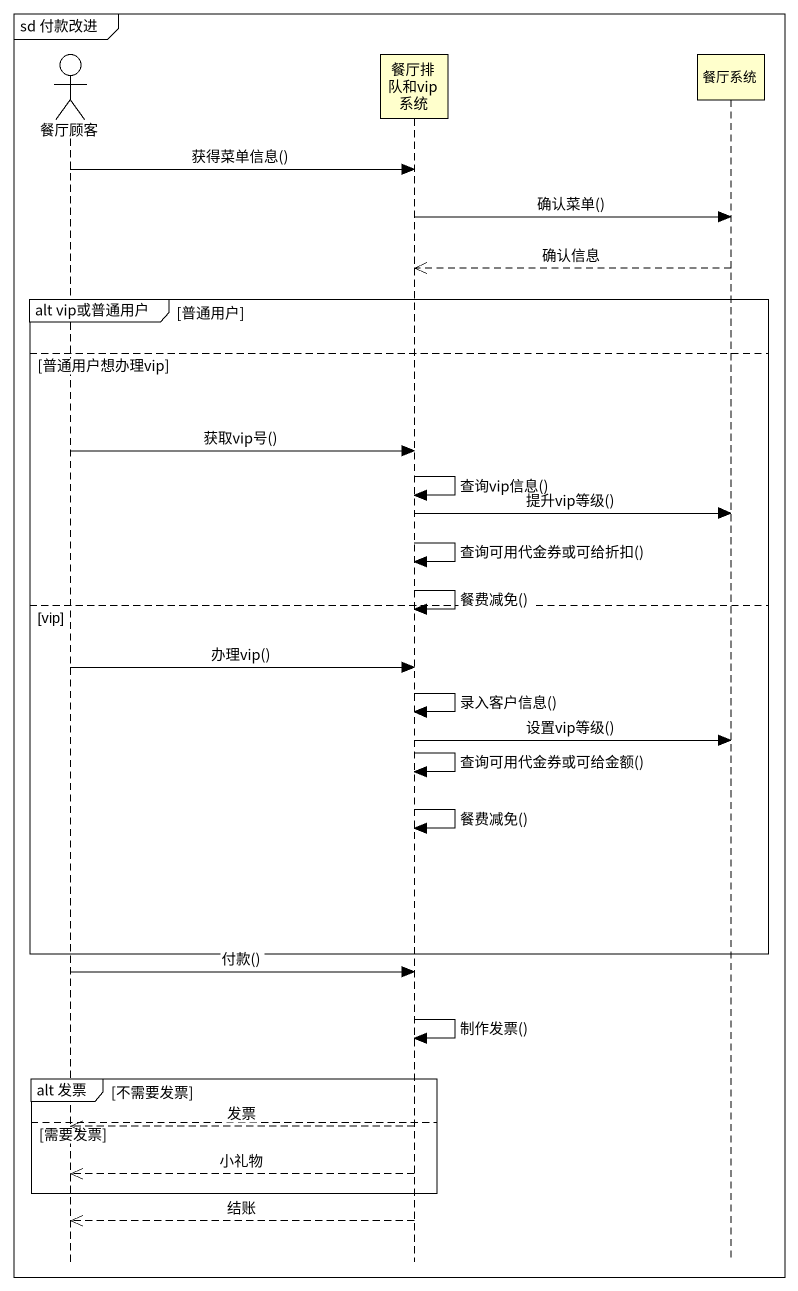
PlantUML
@startuml
mainframe sd 付款改进
hide footbox
actor 餐厅顾客
participant 餐厅排队和vip系统
participant 餐厅系统

餐厅顾客 -> 餐厅排队和vip系统 : 获得菜单信息()
餐厅排队和vip系统 -> 餐厅系统 : 确认菜单()
餐厅系统 -->> 餐厅排队和vip系统 : 确认信息
group alt vip或普通用户 [普通用户]
else 普通用户想办理vip
  餐厅顾客 -> 餐厅排队和vip系统 : 获取vip号()
  餐厅排队和vip系统 -> 餐厅排队和vip系统 : 查询vip信息()
  餐厅排队和vip系统 -> 餐厅系统 : 提升vip等级()
  餐厅排队和vip系统 -> 餐厅排队和vip系统 : 查询可用代金券或可给折扣()
  餐厅排队和vip系统 -> 餐厅排队和vip系统 : 餐费减免()
else vip
  餐厅顾客 -> 餐厅排队和vip系统 : 办理vip()
  餐厅排队和vip系统 -> 餐厅排队和vip系统 : 录入客户信息()
  餐厅排队和vip系统 -> 餐厅系统 : 设置vip等级()
  餐厅排队和vip系统 -> 餐厅排队和vip系统 : 查询可用代金券或可给金额()
  餐厅排队和vip系统 -> 餐厅排队和vip系统 : 餐费减免()
end
餐厅顾客 -> 餐厅排队和vip系统 : 付款()
餐厅排队和vip系统 -> 餐厅排队和vip系统 : 制作发票()
group alt 发票 [不需要发票]
else 需要发票
  餐厅排队和vip系统 -->> 餐厅顾客 : 发票
  餐厅排队和vip系统 -->> 餐厅顾客 : 小礼物
end
餐厅排队和vip系统 -->> 餐厅顾客 : 结账
@enduml
